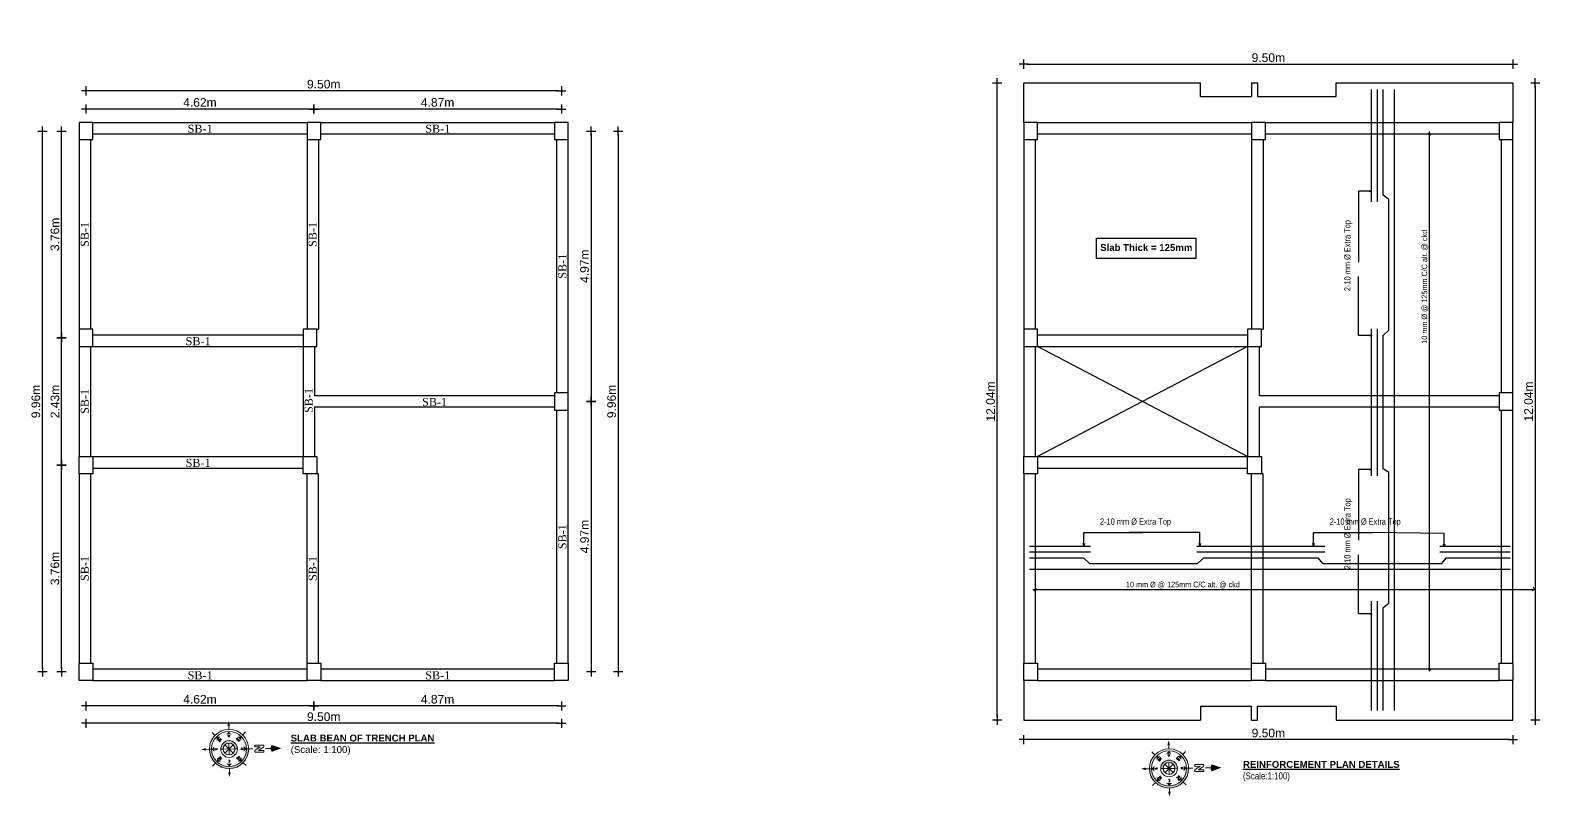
# Model space of a CAD drawing. Header units: inches. Extents: x -4010 to 65129, y -40138 to -1318.
# Drawn here: x 47419 to 48734, y -38251 to -37583 of the extents above; entities that cross this region are included whole.
import ezdxf
from ezdxf.enums import TextEntityAlignment as Align

# ---------------------------------------------------------------- set-up
doc = ezdxf.new("R2010")
doc.units = ezdxf.units.IN
doc.header["$MEASUREMENT"] = 0
doc.header["$PDMODE"] = 99
for name, color, linetype in [('CAPTION', 7, 'Continuous'), ('RCC', 6, 'Continuous'), ('Rod', 1, 'Continuous'), ('TEX', 7, 'Continuous'), ('wall', 3, 'Continuous')]:
    doc.layers.add(name, color=color, linetype=linetype)
doc.layers.add('DIM', color=7, linetype='Continuous', lineweight=15)
doc.layers.add('Slab Line', color=5, linetype='Continuous', lineweight=30)
doc.styles.add('ARIAL', font='arial.ttf')
doc.styles.add('CAPTION', font='GOTHIC.TTF', dxfattribs={"height": 100})
doc.styles.add('ROMANS', font='romans')
doc.styles.get("Standard").update_dxf_attribs({"font": 'ARIALN.TTF'})
doc.dimstyles.new('3-8', dxfattribs={"dimscale": 1.25, "dimtxt": 6, "dimasz": 2, "dimexe": 0.18, "dimexo": 6, "dimgap": 0, "dimtad": 0, "dimdec": 0, "dimzin": 3, "dimdsep": 46, "dimlunit": 3, "dimtxsty": 'ARIAL', "dimblk": 'DD', "dimcen": 1, "dimse1": 1, "dimse2": 1, "dimclrd": 256, "dimclrt": 256, "dimadec": 0, "dimazin": 0, "dimtfac": 0.5, "dimtdec": 0, "dimtmove": 2, "dimatfit": 0, "dimfxl": 0.18, "dimtvp": 0.75, "dimfrac": 1, "dimtolj": 1, "dimtzin": 0, "dimarcsym": 0})
doc.dimstyles.new('_30', dxfattribs={"dimscale": 0.4, "dimtxt": 7, "dimasz": 5, "dimexe": 6, "dimexo": 2, "dimgap": 2, "dimtad": 1, "dimdec": 0, "dimzin": 3, "dimdsep": 46, "dimlunit": 3, "dimtxsty": 'Standard', "dimblk": 'OBLIQUE', "dimcen": 0, "dimdle": 5, "dimclrt": 7, "dimazin": 0, "dimtfac": 0.0375, "dimtdec": 0, "dimtofl": 0, "dimtmove": 0, "dimatfit": 3, "dimldrblk": 'OPEN30', "dimfxl": 6, "dimtvp": 0.8, "dimtolj": 1, "dimtzin": 0, "dimlwe": -1, "dimarcsym": 0})

# ---------------------------------------------------------------- blocks, each defined once
blk = doc.blocks.new('A$C779854B7')
at = {"layer": 'RCC'}
for p, q in [((0, 15), (12, 15)), ((0, 0), (0, 15)), ((12, 15), (12, 0)), ((12, 0), (0, 0))]:
    blk.add_line(p, q, dxfattribs=at)
blk = doc.blocks.new('DD')
for p, q in [((-1.6, 0), (1.6, 0)), ((0, 1.6), (0, -1.6))]:
    blk.add_line(p, q)
at = {"const_width": 0.3}
blk.add_lwpolyline([(-0.15, 0, 1), (0.15, 0, 1)], format="xyb", close=True, dxfattribs=at)
blk = doc.blocks.new('*D1337')
at = {"layer": 'Defpoints', "color": 0}
for p in [(48710.7, -37612.6), (48284.7, -37628.8), (48710.7, -37628.8)]:
    blk.add_point(p, dxfattribs=at)
at = {"layer": 'Rod', "lineweight": -2}
blk.add_line((48287.2, -37612.6), (48708.2, -37612.6), dxfattribs=at)
at = {"layer": 'Rod', "lineweight": -2, "xscale": 2.5, "yscale": 2.5, "zscale": 2.5, "rotation": 180}
blk.add_blockref('DD', (48284.7, -37612.6), dxfattribs=at)
at = {"layer": 'Rod', "lineweight": -2, "xscale": 2.5, "yscale": 2.5, "zscale": 2.5}
blk.add_blockref('DD', (48710.7, -37612.6), dxfattribs=at)
at = {"layer": 'Rod', "insert": (48497.7, -37606.9), "char_height": 7.5, "attachment_point": 5, "style": 'ARIAL'}
blk.add_mtext('\\A1;9.50m', dxfattribs=at)
blk = doc.blocks.new('*D1338')
at = {"layer": 'Defpoints', "color": 0}
for p in [(48710.7, -37628.8), (48710.7, -38183.8), (48730.2, -38183.8)]:
    blk.add_point(p, dxfattribs=at)
at = {"layer": 'Rod', "lineweight": -2}
blk.add_line((48730.2, -37631.3), (48730.2, -38181.3), dxfattribs=at)
at = {"layer": 'Rod', "lineweight": -2, "xscale": 2.5, "yscale": 2.5, "zscale": 2.5}
for p, rotation in [((48730.2, -37628.8), 90), ((48730.2, -38183.8), 270)]:
    blk.add_blockref('DD', p, dxfattribs=dict(at, rotation=rotation))
at = {"layer": 'Rod', "insert": (48724.4, -37906.3), "char_height": 7.5, "attachment_point": 5, "rotation": 90, "style": 'ARIAL'}
blk.add_mtext('\\A1;12.04m', dxfattribs=at)
blk = doc.blocks.new('*D1339')
at = {"layer": 'Defpoints', "color": 0}
for p in [(48284.7, -38183.8), (48710.7, -38183.8), (48284.7, -38200.8)]:
    blk.add_point(p, dxfattribs=at)
at = {"layer": 'Rod', "lineweight": -2}
blk.add_line((48708.2, -38200.8), (48287.2, -38200.8), dxfattribs=at)
at = {"layer": 'Rod', "lineweight": -2, "xscale": 2.5, "yscale": 2.5, "zscale": 2.5, "rotation": 180}
blk.add_blockref('DD', (48284.7, -38200.8), dxfattribs=at)
at = {"layer": 'Rod', "lineweight": -2, "xscale": 2.5, "yscale": 2.5, "zscale": 2.5}
blk.add_blockref('DD', (48710.7, -38200.8), dxfattribs=at)
at = {"layer": 'Rod', "insert": (48497.7, -38195.1), "char_height": 7.5, "attachment_point": 5, "style": 'ARIAL'}
blk.add_mtext('\\A1;9.50m', dxfattribs=at)
blk = doc.blocks.new('*D1327')
at = {"layer": 'Defpoints', "color": 0}
for p in [(48261.5, -37628.8), (48284.7, -37628.8), (48284.7, -38183.8)]:
    blk.add_point(p, dxfattribs=at)
at = {"layer": 'Rod', "lineweight": -2}
blk.add_line((48261.5, -38181.3), (48261.5, -37631.3), dxfattribs=at)
at = {"layer": 'Rod', "lineweight": -2, "xscale": 2.5, "yscale": 2.5, "zscale": 2.5}
for p, rotation in [((48261.5, -37628.8), 90), ((48261.5, -38183.8), 270)]:
    blk.add_blockref('DD', p, dxfattribs=dict(at, rotation=rotation))
at = {"layer": 'Rod', "insert": (48255.8, -37906.3), "char_height": 7.5, "attachment_point": 5, "rotation": 90, "style": 'ARIAL'}
blk.add_mtext('\\A1;12.04m', dxfattribs=at)
blk = doc.blocks.new('_Oblique')
at = {"color": 0, "linetype": 'ByBlock', "lineweight": -2}
blk.add_line((-0.5, -0.5), (0.5, 0.5), dxfattribs=at)
blk = doc.blocks.new('_Open30')
at = {"color": 0, "linetype": 'ByBlock', "lineweight": -2}
for p, q in [((-1, 0.27), (0, 0)), ((0, 0), (-1, -0.27)), ((0, 0), (-1, 0))]:
    blk.add_line(p, q, dxfattribs=at)
blk = doc.blocks.new('*D1328')
at = {"layer": 'Defpoints', "color": 0}
for p in [(48294.7, -38070.1), (48728.7, -38070.1), (48728.7, -38070.1)]:
    blk.add_point(p, dxfattribs=at)
at = {"layer": 'DIM', "color": 0, "lineweight": -2}
blk.add_line((48292.7, -38070.1), (48730.7, -38070.1), dxfattribs=at)
at = {"layer": 'DIM', "color": 0}
for p, q in [((48294.7, -38069.3), (48294.7, -38067.7)), ((48728.7, -38069.3), (48728.7, -38067.7))]:
    blk.add_line(p, q, dxfattribs=at)
at = {"layer": 'DIM', "color": 0, "lineweight": -2, "xscale": 2, "yscale": 2, "zscale": 2, "rotation": 180}
blk.add_blockref('_Oblique', (48294.7, -38070.1), dxfattribs=at)
at = {"layer": 'DIM', "color": 0, "lineweight": -2, "xscale": 2, "yscale": 2, "zscale": 2}
blk.add_blockref('_Oblique', (48728.7, -38070.1), dxfattribs=at)
at = {"layer": 'DIM', "color": 7, "insert": (48423.3, -38066.2), "char_height": 2.8, "attachment_point": 5}
blk.add_mtext('\\A1;{\\H1.714x;10 mm %%C @ 125mm C/C alt. @ ckd}', dxfattribs=at)
blk = doc.blocks.new('*D1329')
at = {"layer": 'Defpoints', "color": 0}
for p in [(48621.3, -37673.3), (48638.1, -37673.3), (48638.1, -38139.3)]:
    blk.add_point(p, dxfattribs=at)
at = {"layer": 'DIM', "color": 0, "lineweight": -2}
blk.add_line((48638.1, -38141.3), (48638.1, -37671.3), dxfattribs=at)
at = {"layer": 'DIM', "color": 0}
for p, q in [((48622.1, -37673.3), (48640.5, -37673.3)), ((48637.3, -38139.3), (48635.7, -38139.3))]:
    blk.add_line(p, q, dxfattribs=at)
at = {"layer": 'DIM', "color": 0, "lineweight": -2, "xscale": 2, "yscale": 2, "zscale": 2}
for p, rotation in [((48638.1, -37673.3), 90), ((48638.1, -38139.3), 270)]:
    blk.add_blockref('_Oblique', p, dxfattribs=dict(at, rotation=rotation))
at = {"layer": 'DIM', "color": 7, "insert": (48634.1, -37806.4), "char_height": 2.8, "attachment_point": 5, "rotation": 90}
blk.add_mtext('\\A1;{\\H1.714x;10 mm %%C @ 125mm C/C alt. @ ckd}', dxfattribs=at)
blk = doc.blocks.new('Anno_North_J_Metric')
at = {"linetype": 'ByBlock', "lineweight": -2}
h = blk.add_hatch(color=0, dxfattribs=at)
h.paths.add_polyline_path([(-4.17, 0), (-4.68, 0, 1), (4.68, 0), (4.17, 0, -1)])
h.paths.add_polyline_path([(1.41, 0), (2, 0, 1), (-2, 0), (-1.41, 0, -1)])
at = {"color": 0, "linetype": 'ByBlock', "lineweight": -2}
for p, q in [((-3.31, 3.31), (-4.01, 4.01)), ((0, 4.68), (0, 5.67)), ((3.31, 3.31), (4.01, 4.01)), ((-4.68, 0), (-5.67, 0)), ((-4.68, 0), (-4.17, 0)), ((-1.41, 0), (-2, 0)), ((-1.41, 0), (1.41, 0)), ((1.41, 0), (-1.41, 0)), ((-1, 1), (1, -1)), ((-1, -1), (1, 1)), ((1, -1), (-1, 1)), ((1, 1), (-1, -1)), ((0, 1.41), (0, -1.41)), ((0, -1.41), (0, 1.41)), ((1.41, 0), (2, 0)), ((4.68, 0), (4.17, 0)), ((4.68, 0), (5.67, 0)), ((6.17, 0.4), (6.17, 0.82)), ((6.17, 0.82), (8.27, 0.82)), ((7.43, 0.4), (6.17, 0.4)), ((6.17, -0.44), (7.43, 0.4)), ((8.27, 0.4), (7.01, -0.44)), ((8.27, 0.82), (8.27, 0.4)), ((8.67, 0), (9.83, 0)), ((-3.31, -3.31), (-4.01, -4.01)), ((3.31, -3.31), (4.01, -4.01)), ((6.17, -0.86), (6.17, -0.44)), ((8.27, -0.86), (6.17, -0.86)), ((7.01, -0.44), (8.27, -0.44)), ((8.27, -0.44), (8.27, -0.86)), ((0, -4.68), (0, -5.67))]:
    blk.add_line(p, q, dxfattribs=at)
for radius in [4.68, 4.17, 2, 1.41]:
    blk.add_circle((0, 0), radius, dxfattribs=at)
for points in [[(0, 4.17), (0.67, 3.5), (-0.67, 3.5)], [(-0.33, 5.5), (0, 5.67), (0, 6.67)], [(0, 6.67), (0.33, 5.5), (0, 5.67)], [(-6.67, 0), (-5.5, 0.33), (-5.67, 0)], [(-5.5, -0.33), (-5.67, 0), (-6.67, 0)], [(-4.17, 0), (-3.5, 0.67), (-3.5, -0.67)], [(-2.95, 2.95), (-2, 2.95), (-2.95, 2)], [(2.95, 2.95), (2.95, 2), (2, 2.95)], [(4.17, 0), (3.5, -0.67), (3.5, 0.67)], [(12.5, 0), (10.17, 0.83), (9.83, 0)], [(9.83, 0), (10.17, -0.83), (12.5, 0)], [(-2.95, -2.95), (-2.95, -2), (-2, -2.95)], [(0, -4.17), (-0.67, -3.5), (0.67, -3.5)], [(2.95, -2.95), (2, -2.95), (2.95, -2)], [(0, -6.67), (-0.33, -5.5), (0, -5.67)], [(0.33, -5.5), (0, -5.67), (0, -6.67)]]:
    blk.add_solid(points, dxfattribs=at)
at = {"color": 0, "linetype": 'ByBlock', "lineweight": -2, "style": 'ROMANS'}
for s, rotation, p in [('S', 270, (-3.33, 0)), ('SW', 45, (-2, 2)), ('NW', 315, (2, 2)), ('N', 270, (2.83, 0)), ('SE', 135, (-2, -2)), ('E', 180, (0, -2.67)), ('NE', 225, (2, -2))]:
    blk.add_text(s, height=0.5, rotation=rotation, dxfattribs=at).set_placement(p, align=Align.CENTER)
blk.add_text('W', height=0.5, dxfattribs=at).set_placement((0, 2.83), align=Align.CENTER)
blk = doc.blocks.new('*D1346')
at = {"layer": 'Defpoints', "color": 0}
for p in [(47666.4, -37583), (47881.9, -37583), (47666.4, -37651.6)]:
    blk.add_point(p, dxfattribs=at)
at = {"layer": 'Rod', "lineweight": -2}
blk.add_line((47879.4, -37651.6), (47668.9, -37651.6), dxfattribs=at)
at = {"layer": 'Rod', "lineweight": -2, "xscale": 2.5, "yscale": 2.5, "zscale": 2.5, "rotation": 180}
blk.add_blockref('DD', (47666.4, -37651.6), dxfattribs=at)
at = {"layer": 'Rod', "lineweight": -2, "xscale": 2.5, "yscale": 2.5, "zscale": 2.5}
blk.add_blockref('DD', (47881.9, -37651.6), dxfattribs=at)
at = {"layer": 'Rod', "insert": (47774.1, -37645.9), "char_height": 7.5, "attachment_point": 5, "style": 'ARIAL'}
blk.add_mtext('\\A1;4.87m', dxfattribs=at)
blk = doc.blocks.new('*D1347')
at = {"layer": 'Defpoints', "color": 0}
for p in [(47467.9, -37583), (47666.4, -37583), (47467.9, -37651.6)]:
    blk.add_point(p, dxfattribs=at)
at = {"layer": 'Rod', "lineweight": -2}
blk.add_line((47663.9, -37651.6), (47470.4, -37651.6), dxfattribs=at)
at = {"layer": 'Rod', "lineweight": -2, "xscale": 2.5, "yscale": 2.5, "zscale": 2.5, "rotation": 180}
blk.add_blockref('DD', (47467.9, -37651.6), dxfattribs=at)
at = {"layer": 'Rod', "lineweight": -2, "xscale": 2.5, "yscale": 2.5, "zscale": 2.5}
blk.add_blockref('DD', (47666.4, -37651.6), dxfattribs=at)
at = {"layer": 'Rod', "insert": (47567.1, -37645.9), "char_height": 7.5, "attachment_point": 5, "style": 'ARIAL'}
blk.add_mtext('\\A1;4.62m', dxfattribs=at)
blk = doc.blocks.new('*D1348')
at = {"layer": 'Defpoints', "color": 0}
for p in [(47467.9, -37583), (47881.9, -37583), (47467.9, -37635.7)]:
    blk.add_point(p, dxfattribs=at)
at = {"layer": 'Rod', "lineweight": -2}
blk.add_line((47879.4, -37635.7), (47470.4, -37635.7), dxfattribs=at)
at = {"layer": 'Rod', "lineweight": -2, "xscale": 2.5, "yscale": 2.5, "zscale": 2.5, "rotation": 180}
blk.add_blockref('DD', (47467.9, -37635.7), dxfattribs=at)
at = {"layer": 'Rod', "lineweight": -2, "xscale": 2.5, "yscale": 2.5, "zscale": 2.5}
blk.add_blockref('DD', (47881.9, -37635.7), dxfattribs=at)
at = {"layer": 'Rod', "insert": (47674.9, -37630), "char_height": 7.5, "attachment_point": 5, "style": 'ARIAL'}
blk.add_mtext('\\A1;9.50m', dxfattribs=at)
blk = doc.blocks.new('*D1353')
at = {"layer": 'Defpoints', "color": 0}
for p in [(47666.4, -38102.8), (47881.9, -38102.8), (47666.4, -38171.5)]:
    blk.add_point(p, dxfattribs=at)
at = {"layer": 'Rod', "lineweight": -2}
blk.add_line((47879.4, -38171.5), (47668.9, -38171.5), dxfattribs=at)
at = {"layer": 'Rod', "lineweight": -2, "xscale": 2.5, "yscale": 2.5, "zscale": 2.5, "rotation": 180}
blk.add_blockref('DD', (47666.4, -38171.5), dxfattribs=at)
at = {"layer": 'Rod', "lineweight": -2, "xscale": 2.5, "yscale": 2.5, "zscale": 2.5}
blk.add_blockref('DD', (47881.9, -38171.5), dxfattribs=at)
at = {"layer": 'Rod', "insert": (47774.1, -38165.7), "char_height": 7.5, "attachment_point": 5, "style": 'ARIAL'}
blk.add_mtext('\\A1;4.87m', dxfattribs=at)
blk = doc.blocks.new('*D1354')
at = {"layer": 'Defpoints', "color": 0}
for p in [(47467.9, -38102.8), (47666.4, -38102.8), (47467.9, -38171.5)]:
    blk.add_point(p, dxfattribs=at)
at = {"layer": 'Rod', "lineweight": -2}
blk.add_line((47663.9, -38171.5), (47470.4, -38171.5), dxfattribs=at)
at = {"layer": 'Rod', "lineweight": -2, "xscale": 2.5, "yscale": 2.5, "zscale": 2.5, "rotation": 180}
blk.add_blockref('DD', (47467.9, -38171.5), dxfattribs=at)
at = {"layer": 'Rod', "lineweight": -2, "xscale": 2.5, "yscale": 2.5, "zscale": 2.5}
blk.add_blockref('DD', (47666.4, -38171.5), dxfattribs=at)
at = {"layer": 'Rod', "insert": (47567.1, -38165.7), "char_height": 7.5, "attachment_point": 5, "style": 'ARIAL'}
blk.add_mtext('\\A1;4.62m', dxfattribs=at)
blk = doc.blocks.new('*D1352')
at = {"layer": 'Defpoints', "color": 0}
for p in [(47467.9, -38102.8), (47881.9, -38102.8), (47467.9, -38186.6)]:
    blk.add_point(p, dxfattribs=at)
at = {"layer": 'Rod', "lineweight": -2}
blk.add_line((47879.4, -38186.6), (47470.4, -38186.6), dxfattribs=at)
at = {"layer": 'Rod', "lineweight": -2, "xscale": 2.5, "yscale": 2.5, "zscale": 2.5, "rotation": 180}
blk.add_blockref('DD', (47467.9, -38186.6), dxfattribs=at)
at = {"layer": 'Rod', "lineweight": -2, "xscale": 2.5, "yscale": 2.5, "zscale": 2.5}
blk.add_blockref('DD', (47881.9, -38186.6), dxfattribs=at)
at = {"layer": 'Rod', "insert": (47674.9, -38180.9), "char_height": 7.5, "attachment_point": 5, "style": 'ARIAL'}
blk.add_mtext('\\A1;9.50m', dxfattribs=at)
blk = doc.blocks.new('*D1359')
at = {"layer": 'Defpoints', "color": 0}
for p in [(47839.9, -37670.8), (47839.9, -37906.3), (47907.8, -37906.3)]:
    blk.add_point(p, dxfattribs=at)
at = {"layer": 'Rod', "lineweight": -2}
blk.add_line((47907.8, -37673.3), (47907.8, -37903.8), dxfattribs=at)
at = {"layer": 'Rod', "lineweight": -2, "xscale": 2.5, "yscale": 2.5, "zscale": 2.5}
for p, rotation in [((47907.8, -37670.8), 90), ((47907.8, -37906.3), 270)]:
    blk.add_blockref('DD', p, dxfattribs=dict(at, rotation=rotation))
at = {"layer": 'Rod', "insert": (47902.1, -37788.5), "char_height": 7.5, "attachment_point": 5, "rotation": 90, "style": 'ARIAL'}
blk.add_mtext('\\A1;4.97m', dxfattribs=at)
blk = doc.blocks.new('*D1360')
at = {"layer": 'Defpoints', "color": 0}
for p in [(47839.9, -37906.3), (47839.9, -38141.8), (47907.8, -38141.8)]:
    blk.add_point(p, dxfattribs=at)
at = {"layer": 'Rod', "lineweight": -2}
blk.add_line((47907.8, -37908.8), (47907.8, -38139.3), dxfattribs=at)
at = {"layer": 'Rod', "lineweight": -2, "xscale": 2.5, "yscale": 2.5, "zscale": 2.5}
for p, rotation in [((47907.8, -37906.3), 90), ((47907.8, -38141.8), 270)]:
    blk.add_blockref('DD', p, dxfattribs=dict(at, rotation=rotation))
at = {"layer": 'Rod', "insert": (47902.1, -38024), "char_height": 7.5, "attachment_point": 5, "rotation": 90, "style": 'ARIAL'}
blk.add_mtext('\\A1;4.97m', dxfattribs=at)
blk = doc.blocks.new('*D1358')
at = {"layer": 'Defpoints', "color": 0}
for p in [(47839.9, -37670.8), (47839.9, -38141.8), (47931.4, -38141.8)]:
    blk.add_point(p, dxfattribs=at)
at = {"layer": 'Rod', "lineweight": -2}
blk.add_line((47931.4, -37673.3), (47931.4, -38139.3), dxfattribs=at)
at = {"layer": 'Rod', "lineweight": -2, "xscale": 2.5, "yscale": 2.5, "zscale": 2.5}
for p, rotation in [((47931.4, -37670.8), 90), ((47931.4, -38141.8), 270)]:
    blk.add_blockref('DD', p, dxfattribs=dict(at, rotation=rotation))
at = {"layer": 'Rod', "insert": (47925.7, -37906.3), "char_height": 7.5, "attachment_point": 5, "rotation": 90, "style": 'ARIAL'}
blk.add_mtext('\\A1;9.96m', dxfattribs=at)
blk = doc.blocks.new('*D1366')
at = {"layer": 'Defpoints', "color": 0}
for p in [(47446.5, -37961.8), (47497.9, -37961.8), (47497.9, -38141.8)]:
    blk.add_point(p, dxfattribs=at)
at = {"layer": 'Rod', "lineweight": -2}
blk.add_line((47446.5, -38139.3), (47446.5, -37964.3), dxfattribs=at)
at = {"layer": 'Rod', "lineweight": -2, "xscale": 2.5, "yscale": 2.5, "zscale": 2.5}
for p, rotation in [((47446.5, -37961.8), 90), ((47446.5, -38141.8), 270)]:
    blk.add_blockref('DD', p, dxfattribs=dict(at, rotation=rotation))
at = {"layer": 'Rod', "insert": (47440.8, -38051.8), "char_height": 7.5, "attachment_point": 5, "rotation": 90, "style": 'ARIAL'}
blk.add_mtext('\\A1;3.76m', dxfattribs=at)
blk = doc.blocks.new('*D1367')
at = {"layer": 'Defpoints', "color": 0}
for p in [(47446.5, -37850.8), (47497.9, -37850.8), (47497.9, -37961.8)]:
    blk.add_point(p, dxfattribs=at)
at = {"layer": 'Rod', "lineweight": -2}
blk.add_line((47446.5, -37959.3), (47446.5, -37853.3), dxfattribs=at)
at = {"layer": 'Rod', "lineweight": -2, "xscale": 2.5, "yscale": 2.5, "zscale": 2.5}
for p, rotation in [((47446.5, -37850.8), 90), ((47446.5, -37961.8), 270)]:
    blk.add_blockref('DD', p, dxfattribs=dict(at, rotation=rotation))
at = {"layer": 'Rod', "insert": (47440.8, -37906.3), "char_height": 7.5, "attachment_point": 5, "rotation": 90, "style": 'ARIAL'}
blk.add_mtext('\\A1;2.43m', dxfattribs=at)
blk = doc.blocks.new('*D1368')
at = {"layer": 'Defpoints', "color": 0}
for p in [(47446.5, -37670.8), (47497.9, -37670.8), (47497.9, -37850.8)]:
    blk.add_point(p, dxfattribs=at)
at = {"layer": 'Rod', "lineweight": -2}
blk.add_line((47446.5, -37848.3), (47446.5, -37673.3), dxfattribs=at)
at = {"layer": 'Rod', "lineweight": -2, "xscale": 2.5, "yscale": 2.5, "zscale": 2.5}
for p, rotation in [((47446.5, -37670.8), 90), ((47446.5, -37850.8), 270)]:
    blk.add_blockref('DD', p, dxfattribs=dict(at, rotation=rotation))
at = {"layer": 'Rod', "insert": (47440.8, -37760.8), "char_height": 7.5, "attachment_point": 5, "rotation": 90, "style": 'ARIAL'}
blk.add_mtext('\\A1;3.76m', dxfattribs=at)
blk = doc.blocks.new('*D1365')
at = {"layer": 'Defpoints', "color": 0}
for p in [(47429.9, -37670.8), (47497.9, -37670.8), (47497.9, -38141.8)]:
    blk.add_point(p, dxfattribs=at)
at = {"layer": 'Rod', "lineweight": -2}
blk.add_line((47429.9, -38139.3), (47429.9, -37673.3), dxfattribs=at)
at = {"layer": 'Rod', "lineweight": -2, "xscale": 2.5, "yscale": 2.5, "zscale": 2.5}
for p, rotation in [((47429.9, -37670.8), 90), ((47429.9, -38141.8), 270)]:
    blk.add_blockref('DD', p, dxfattribs=dict(at, rotation=rotation))
at = {"layer": 'Rod', "insert": (47424.2, -37906.3), "char_height": 7.5, "attachment_point": 5, "rotation": 90, "style": 'ARIAL'}
blk.add_mtext('\\A1;9.96m', dxfattribs=at)

msp = doc.modelspace()

# ---------------------------------------------------------------- linework, layer by layer
at = {"layer": 'Rod'}
for p, q in [((48433.663, -37628.793), (48438.663, -37628.793)), ((48438.663, -37640.793), (48438.663, -37628.793)), ((48483.163, -37628.793), (48488.163, -37628.793)), ((48483.163, -37628.793), (48483.163, -37640.793)), ((48488.163, -37628.793), (48488.163, -37640.793)), ((48556.663, -37640.793), (48556.663, -37628.793)), ((48556.663, -37628.793), (48710.663, -37628.793)), ((48710.663, -37628.793), (48710.663, -37663.285)), ((48438.663, -37640.793), (48483.163, -37640.793)), ((48488.163, -37640.793), (48556.663, -37640.793)), ((48587.653, -37732.487), (48587.653, -37634.605)), ((48592.653, -37732.487), (48592.653, -37634.605)), ((48597.653, -37726.487), (48597.653, -37634.605)), ((48607.653, -38175.448), (48607.653, -37634.605)), ((48602.653, -37730.285), (48597.653, -37726.487)), ((48602.653, -37844.285), (48602.653, -37730.285)), ((48587.653, -37971.09), (48587.653, -37842.939)), ((48592.653, -37971.09), (48592.653, -37842.939)), ((48602.653, -37844.285), (48597.653, -37848.939)), ((48597.653, -37965.09), (48597.653, -37848.939)), ((48479.663, -37858.285), (48296.663, -37954.285)), ((48479.663, -37954.285), (48296.663, -37858.285)), ((48602.653, -37968.285), (48597.653, -37965.09)), ((48602.653, -38082.285), (48602.653, -37968.285)), ((48289.741, -38032.378), (48342.82, -38032.378)), ((48289.741, -38037.378), (48342.82, -38037.378)), ((48435.375, -38032.378), (48547.022, -38032.378)), ((48435.375, -38037.378), (48547.022, -38037.378)), ((48647.007, -38032.378), (48708.405, -38032.378)), ((48647.007, -38037.378), (48708.405, -38037.378)), ((48289.741, -38042.378), (48336.82, -38042.378)), ((48289.741, -38052.378), (48708.405, -38052.378)), ((48341.788, -38047.378), (48336.82, -38042.378)), ((48341.788, -38047.378), (48436.038, -38047.378)), ((48436.038, -38047.378), (48441.375, -38042.378)), ((48441.375, -38042.378), (48541.022, -38042.378)), ((48545.038, -38047.378), (48541.022, -38042.378)), ((48545.038, -38047.378), (48648.788, -38047.378)), ((48648.788, -38047.378), (48653.007, -38042.378)), ((48653.007, -38042.378), (48708.405, -38042.378)), ((48587.653, -38175.448), (48587.653, -38080.155)), ((48592.653, -38175.448), (48592.653, -38080.155)), ((48602.653, -38082.285), (48597.653, -38086.155)), ((48597.653, -38175.448), (48597.653, -38086.155)), ((48710.663, -38183.776), (48710.663, -38149.285)), ((48438.663, -38171.776), (48438.663, -38183.776)), ((48438.663, -38171.776), (48483.163, -38171.776)), ((48483.163, -38183.776), (48483.163, -38171.776)), ((48488.163, -38171.776), (48556.663, -38171.776)), ((48488.163, -38183.776), (48488.163, -38171.776)), ((48556.663, -38171.776), (48556.663, -38183.776)), ((48433.663, -38183.776), (48438.663, -38183.776)), ((48483.163, -38183.776), (48488.163, -38183.776)), ((48556.663, -38183.776), (48710.663, -38183.776))]:
    msp.add_line(p, q, dxfattribs=at)
msp.add_lwpolyline([(48348.025, -37764.156), (48434.462, -37764.156), (48434.462, -37781.919), (48348.025, -37781.919)], close=True, dxfattribs=at)
at = {"layer": 'Slab Line'}
for p, q in [((48284.663, -37663.285), (48284.663, -37628.793)), ((48284.663, -37628.793), (48433.663, -37628.793)), ((48284.663, -38149.285), (48284.663, -38183.776)), ((48284.663, -38183.776), (48433.663, -38183.776))]:
    msp.add_line(p, q, dxfattribs=at)
at = {"layer": 'wall'}
for p, q in [((47473.885, -37663.285), (47660.385, -37663.285)), ((47672.385, -37663.285), (47875.885, -37663.285)), ((48296.663, -37663.285), (48483.163, -37663.285)), ((48495.163, -37663.285), (48698.663, -37663.285)), ((47461.885, -37678.285), (47461.885, -37843.285)), ((47471.885, -37678.285), (47471.885, -37843.285)), ((47473.885, -37673.285), (47660.385, -37673.285)), ((47660.385, -37678.285), (47660.385, -37843.285)), ((47670.385, -37678.285), (47670.385, -37843.285)), ((47672.385, -37673.285), (47875.885, -37673.285)), ((47877.885, -37898.785), (47877.885, -37678.285)), ((47887.885, -37898.785), (47887.885, -37678.285)), ((48284.663, -37678.285), (48284.663, -37843.285)), ((48294.663, -37678.285), (48294.663, -37843.285)), ((48296.663, -37673.285), (48483.163, -37673.285)), ((48483.163, -37678.285), (48483.163, -37843.285)), ((48493.163, -37678.285), (48493.163, -37843.285)), ((48495.163, -37673.285), (48698.663, -37673.285)), ((48700.663, -37898.785), (48700.663, -37678.285)), ((48710.663, -37898.785), (48710.663, -37678.285)), ((47668.885, -37843.285), (47670.385, -37843.285)), ((48491.663, -37843.285), (48493.163, -37843.285)), ((47473.885, -37848.285), (47656.885, -37848.285)), ((48296.663, -37848.285), (48479.663, -37848.285)), ((47461.885, -37858.285), (47461.885, -37954.285)), ((47471.885, -37858.285), (47471.885, -37954.285)), ((47473.885, -37858.285), (47656.885, -37858.285)), ((47656.885, -37858.285), (47656.885, -37954.285)), ((47666.885, -37858.285), (47666.885, -37901.285)), ((48284.663, -37858.285), (48284.663, -37954.285)), ((48294.663, -37858.285), (48294.663, -37954.285)), ((48296.663, -37858.285), (48479.663, -37858.285)), ((48479.663, -37858.285), (48479.663, -37954.285)), ((48489.663, -37858.285), (48489.663, -37901.285)), ((47875.885, -37901.285), (47666.885, -37901.285)), ((48698.663, -37901.285), (48489.663, -37901.285)), ((47666.885, -37911.285), (47666.885, -37954.285)), ((47875.885, -37911.285), (47666.885, -37911.285)), ((47877.885, -38134.285), (47877.885, -37913.785)), ((47887.885, -38134.285), (47887.885, -37913.785)), ((48489.663, -37911.285), (48489.663, -37954.285)), ((48698.663, -37911.285), (48489.663, -37911.285)), ((48700.663, -38134.285), (48700.663, -37913.785)), ((48710.663, -38134.285), (48710.663, -37913.785)), ((47473.885, -37954.285), (47656.885, -37954.285)), ((48296.663, -37954.285), (48479.663, -37954.285)), ((47461.885, -37969.285), (47461.885, -38134.285)), ((47471.885, -37969.285), (47471.885, -38134.285)), ((47473.885, -37964.285), (47656.885, -37964.285)), ((47660.385, -38134.285), (47660.385, -37969.285)), ((47670.385, -37969.285), (47668.885, -37969.285)), ((47670.385, -38134.285), (47670.385, -37969.285)), ((48284.663, -37969.285), (48284.663, -38134.285)), ((48294.663, -37969.285), (48294.663, -38134.285)), ((48296.663, -37964.285), (48479.663, -37964.285)), ((48483.163, -38134.285), (48483.163, -37969.285)), ((48493.163, -37969.285), (48491.663, -37969.285)), ((48493.163, -38134.285), (48493.163, -37969.285)), ((47473.885, -38139.285), (47660.385, -38139.285)), ((47672.385, -38139.285), (47875.885, -38139.285)), ((48296.663, -38139.285), (48483.163, -38139.285)), ((48495.163, -38139.285), (48698.663, -38139.285)), ((47473.885, -38149.285), (47660.385, -38149.285)), ((47672.385, -38149.285), (47875.885, -38149.285)), ((48296.663, -38149.285), (48483.163, -38149.285)), ((48495.163, -38149.285), (48698.663, -38149.285))]:
    msp.add_line(p, q, dxfattribs=at)

# ---------------------------------------------------------------- block references
at = {"layer": 'DIM', "ltscale": 500000, "xscale": 3.651035833295282, "yscale": 3.651035833288915, "zscale": 3.651035846891474, "rotation": 0.8671012841935241}
for p in [(47592.461, -38209.004), (48411.219, -38225.908)]:
    msp.add_blockref('Anno_North_J_Metric', p, dxfattribs=at)
at = {"layer": 'RCC', "xscale": -1, "rotation": 180}
for p in [(47461.885, -37663.285), (47660.385, -37663.285), (47875.885, -37663.285), (48284.663, -37663.285), (48483.163, -37663.285), (48698.663, -37663.285), (47461.885, -37843.285), (47656.885, -37843.285), (48284.663, -37843.285), (48479.663, -37843.285), (47875.885, -37898.785), (48698.663, -37898.785)]:
    msp.add_blockref('A$C779854B7', p, dxfattribs=at)
at = {"layer": 'RCC'}
for p in [(47461.885, -37969.285), (47656.885, -37969.285), (48284.663, -37969.285), (48479.663, -37969.285), (47461.885, -38149.285), (47660.385, -38149.285), (47875.885, -38149.285), (48284.663, -38149.285), (48483.163, -38149.285), (48698.663, -38149.285)]:
    msp.add_blockref('A$C779854B7', p, dxfattribs=at)

# ---------------------------------------------------------------- texts
at = {"layer": 'CAPTION', "ltscale": 2, "char_height": 5.4, "attachment_point": 1, "rotation": 90}
for insert in [(48563.848, -37810.22), (48563.848, -38052.55)]:
    msp.add_mtext('2-10 mm %%C Extra Top', dxfattribs=dict(at, insert=insert))
at = {"layer": 'CAPTION', "ltscale": 2, "char_height": 5.4, "attachment_point": 1}
for insert in [(48351.047, -38008.201), (48551.135, -38008.201)]:
    msp.add_mtext('2-10 mm %%C Extra Top', dxfattribs=dict(at, insert=insert))
at = {"layer": 'TEX', "char_height": 7, "attachment_point": 3, "style": 'CAPTION'}
for insert in [(47578.107, -37665.289), (47785.107, -37665.289), (47576.357, -37850.289), (47782.357, -37903.289), (47576.357, -37956.289), (47578.107, -38141.289), (47785.107, -38141.289)]:
    msp.add_mtext('{\\fTimes New Roman|b0|i0|c0|p18;SB-1}', dxfattribs=dict(at, insert=insert))
at = {"layer": 'TEX', "char_height": 7, "attachment_point": 3, "rotation": 90, "style": 'CAPTION'}
for insert in [(47463.296, -37749.932), (47661.796, -37749.932), (47879.296, -37777.682), (47463.296, -37895.432), (47658.296, -37894.596), (47879.296, -38013.182), (47463.296, -38040.932), (47661.796, -38040.932)]:
    msp.add_mtext('{\\fTimes New Roman|b0|i0|c0|p18;SB-1}', dxfattribs=dict(at, insert=insert))
at = {"layer": 'TEX', "color": 7, "lineweight": 25, "insert": (47646.116, -38205.339), "char_height": 6, "width": 310.18894, "attachment_point": 4}
msp.add_mtext('{\\fArial Rounded MT Bold|b0|i0|c0|p34;\\LSLAB BEAN OF TRENCH PLAN\\P\\fArial|b0|i0|c0|p34;\\l\\C256;(Scale: 1:100)}', dxfattribs=at)
at = {"layer": 'wall', "color": 7, "lineweight": 25, "char_height": 6, "width": 253.13687, "attachment_point": 4}
for s, insert in [('{\\fArial Rounded MT Bold|b0|i0|c0|p34;Slab Thick = 125mm}', (48351.225, -37772.282)), ('{\\fArial Rounded MT Bold|b0|i0|c0|p34;\\LREINFORCEMENT PLAN DETAILS\\P}(Scale:1:100)', (48475.597, -38228.291))]:
    msp.add_mtext(s, dxfattribs=dict(at, insert=insert))

# ---------------------------------------------------------------- dimensions: what is measured, and where the dimension line sits
at = {"layer": 'DIM'}
dim = msp.add_linear_dim(base=(48638.138, -37673.285), p1=(48638.138, -38139.285), p2=(48621.295, -37673.285), angle=90, text='{\\H1.714x;10 mm %%C @ 125mm C/C alt. @ ckd}', dimstyle='_30', dxfattribs=at)
dim.commit()
dim.dimension.update_dxf_attribs({"geometry": '*D1329', "text_midpoint": (48638.138, -37806.399), "dimtype": 160})
dim = msp.add_linear_dim(base=(48728.663, -38070.146), p1=(48294.663, -38070.146), p2=(48728.663, -38070.146), text='{\\H1.714x;10 mm %%C @ 125mm C/C alt. @ ckd}', dimstyle='_30', dxfattribs=at)
dim.commit()
dim.dimension.update_dxf_attribs({"geometry": '*D1328', "text_midpoint": (48423.317, -38070.146), "dimtype": 160})
at = {"layer": 'Rod'}
for base, p1, p2, text, picture, middle in [((47467.885, -37651.62), (47666.385, -37582.95), (47467.885, -37582.95), '4.62m', '*D1347', (47567.135, -37645.876)), ((47467.885, -37635.701), (47881.885, -37582.95), (47467.885, -37582.95), '9.50m', '*D1348', (47674.885, -37629.957)), ((47666.385, -37651.62), (47881.885, -37582.95), (47666.385, -37582.95), '4.87m', '*D1346', (47774.135, -37645.876)), ((48710.663, -37612.598), (48284.663, -37628.793), (48710.663, -37628.793), '9.50m', '*D1337', (48497.663, -37606.854)), ((47467.885, -38171.454), (47666.385, -38102.785), (47467.885, -38102.785), '4.62m', '*D1354', (47567.135, -38165.71)), ((47467.885, -38186.619), (47881.885, -38102.785), (47467.885, -38102.785), '9.50m', '*D1352', (47674.885, -38180.875)), ((47666.385, -38171.454), (47881.885, -38102.785), (47666.385, -38102.785), '4.87m', '*D1353', (47774.135, -38165.71)), ((48284.663, -38200.799), (48710.663, -38183.776), (48284.663, -38183.776), '9.50m', '*D1339', (48497.663, -38195.055))]:
    dim = msp.add_linear_dim(base=base, p1=p1, p2=p2, text=text, dimstyle='3-8', dxfattribs=at)
    dim.commit()
    dim.dimension.update_dxf_attribs({"geometry": picture, "text_midpoint": middle})
for base, p1, p2, text, picture, middle in [((48261.494, -37628.793), (48284.663, -38183.776), (48284.663, -37628.793), '12.04m', '*D1327', (48255.75, -37906.285)), ((48730.159, -38183.776), (48710.663, -37628.793), (48710.663, -38183.776), '12.04m', '*D1338', (48724.415, -37906.285)), ((47429.9, -37670.785), (47497.885, -38141.785), (47497.885, -37670.785), '9.96m', '*D1365', (47424.156, -37906.285)), ((47446.533, -37670.785), (47497.885, -37850.785), (47497.885, -37670.785), '3.76m', '*D1368', (47440.785, -37760.785)), ((47907.809, -37906.285), (47839.885, -37670.785), (47839.885, -37906.285), '4.97m', '*D1359', (47902.065, -37788.535)), ((47931.407, -38141.785), (47839.885, -37670.785), (47839.885, -38141.785), '9.96m', '*D1358', (47925.663, -37906.285)), ((47446.533, -37850.785), (47497.885, -37961.785), (47497.885, -37850.785), '2.43m', '*D1367', (47440.785, -37906.285)), ((47907.809, -38141.785), (47839.885, -37906.285), (47839.885, -38141.785), '4.97m', '*D1360', (47902.065, -38024.035)), ((47446.533, -37961.785), (47497.885, -38141.785), (47497.885, -37961.785), '3.76m', '*D1366', (47440.785, -38051.785))]:
    dim = msp.add_linear_dim(base=base, p1=p1, p2=p2, angle=90, text=text, dimstyle='3-8', dxfattribs=at)
    dim.commit()
    dim.dimension.update_dxf_attribs({"geometry": picture, "text_midpoint": middle})

# ---------------------------------------------------------------- leaders
at = {"layer": 'DIM'}
for points in [[(48587.653, -37723.192), (48576.105, -37723.192), (48576.105, -37784.87)], [(48587.741, -37848.876), (48576.193, -37848.876), (48576.193, -37797.415)], [(48587.653, -37965.522), (48576.105, -37965.522), (48576.105, -38027.2)], [(48337.013, -38032.006), (48337.013, -38020.458), (48388.474, -38020.458)], [(48438.075, -38032.006), (48438.075, -38020.458), (48376.397, -38020.458)], [(48537.101, -38032.006), (48537.101, -38020.458), (48588.561, -38020.458)], [(48650.907, -38032.7), (48650.907, -38021.152), (48588.561, -38020.458)], [(48587.741, -38091.205), (48576.193, -38091.205), (48576.193, -38039.744)]]:
    msp.add_leader(points, dimstyle='_30', dxfattribs=at)

doc.saveas('drawing.dxf')
